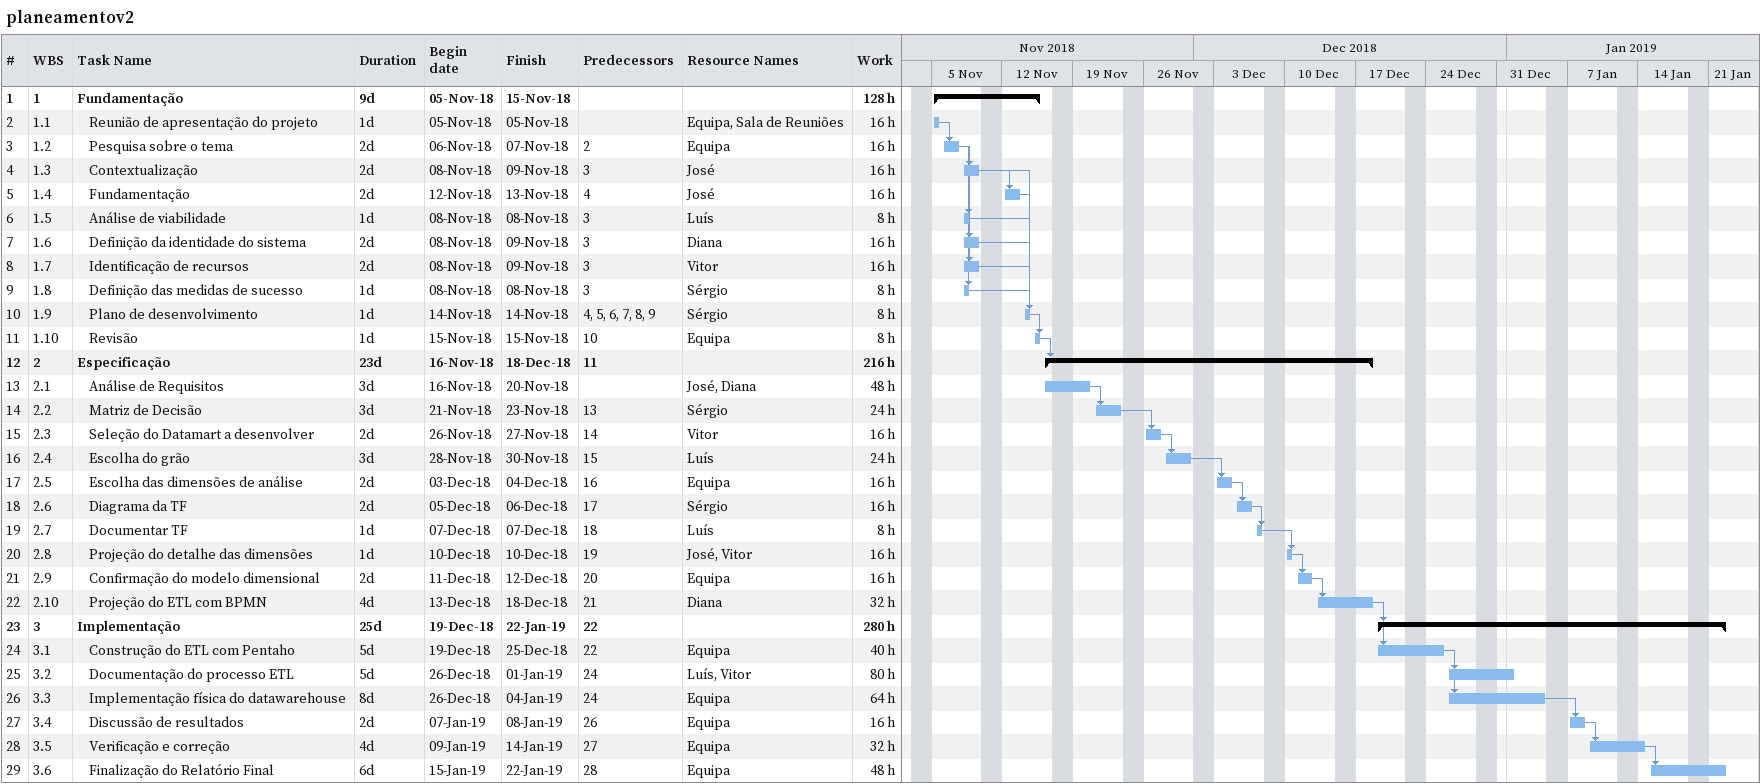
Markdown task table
planeamentov2

| ID | WBS | Task | Duration | Start | Finish | Predecessors | Resources | Work (h) |
|---|---|---|---|---|---|---|---|---|
| 1 | 1 | **Fundamentação** | 9d | 2018-11-05 | 2018-11-15 |  |  | 128 |
| 2 | 1.1 | Reunião de apresentação do projeto | 1d | 2018-11-05 | 2018-11-05 |  | Equipa, Sala de Reuniões | 16 |
| 3 | 1.2 | Pesquisa sobre o tema | 2d | 2018-11-06 | 2018-11-07 | 2 | Equipa | 16 |
| 4 | 1.3 | Contextualização | 2d | 2018-11-08 | 2018-11-09 | 3 | José | 16 |
| 5 | 1.4 | Fundamentação | 2d | 2018-11-12 | 2018-11-13 | 4 | José | 16 |
| 6 | 1.5 | Análise de viabilidade | 1d | 2018-11-08 | 2018-11-08 | 3 | Luís | 8 |
| 7 | 1.6 | Definição da identidade do sistema | 2d | 2018-11-08 | 2018-11-09 | 3 | Diana | 16 |
| 8 | 1.7 | Identificação de recursos | 2d | 2018-11-08 | 2018-11-09 | 3 | Vitor | 16 |
| 9 | 1.8 | Definição das medidas de sucesso | 1d | 2018-11-08 | 2018-11-08 | 3 | Sérgio | 8 |
| 10 | 1.9 | Plano de desenvolvimento | 1d | 2018-11-14 | 2018-11-14 | 4, 5, 6, 7, 8, 9 | Sérgio | 8 |
| 11 | 1.10 | Revisão | 1d | 2018-11-15 | 2018-11-15 | 10 | Equipa | 8 |
| 12 | 2 | **Especificação** | 23d | 2018-11-16 | 2018-12-18 | 11 |  | 216 |
| 13 | 2.1 | Análise de Requisitos | 3d | 2018-11-16 | 2018-11-20 |  | José, Diana | 48 |
| 14 | 2.2 | Matriz de Decisão | 3d | 2018-11-21 | 2018-11-23 | 13 | Sérgio | 24 |
| 15 | 2.3 | Seleção do Datamart a desenvolver | 2d | 2018-11-26 | 2018-11-27 | 14 | Vitor | 16 |
| 16 | 2.4 | Escolha do grão | 3d | 2018-11-28 | 2018-11-30 | 15 | Luís | 24 |
| 17 | 2.5 | Escolha das dimensões de análise | 2d | 2018-12-03 | 2018-12-04 | 16 | Equipa | 16 |
| 18 | 2.6 | Diagrama da TF | 2d | 2018-12-05 | 2018-12-06 | 17 | Sérgio | 16 |
| 19 | 2.7 | Documentar TF | 1d | 2018-12-07 | 2018-12-07 | 18 | Luís | 8 |
| 20 | 2.8 | Projeção do detalhe das dimensões | 1d | 2018-12-10 | 2018-12-10 | 19 | José, Vitor | 16 |
| 21 | 2.9 | Confirmação do modelo dimensional | 2d | 2018-12-11 | 2018-12-12 | 20 | Equipa | 16 |
| 22 | 2.10 | Projeção do ETL com BPMN | 4d | 2018-12-13 | 2018-12-18 | 21 | Diana | 32 |
| 23 | 3 | **Implementação** | 25d | 2018-12-19 | 2019-01-22 | 22 |  | 280 |
| 24 | 3.1 | Construção do ETL com Pentaho | 5d | 2018-12-19 | 2018-12-25 | 22 | Equipa | 40 |
| 25 | 3.2 | Documentação do processo ETL | 5d | 2018-12-26 | 2019-01-01 | 24 | Luís, Vitor | 80 |
| 26 | 3.3 | Implementação física do datawarehouse | 8d | 2018-12-26 | 2019-01-04 | 24 | Equipa | 64 |
| 27 | 3.4 | Discussão de resultados | 2d | 2019-01-07 | 2019-01-08 | 26 | Equipa | 16 |
| 28 | 3.5 | Verificação e correção | 4d | 2019-01-09 | 2019-01-14 | 27 | Equipa | 32 |
| 29 | 3.6 | Finalização do Relatório Final | 6d | 2019-01-15 | 2019-01-22 | 28 | Equipa | 48 |
